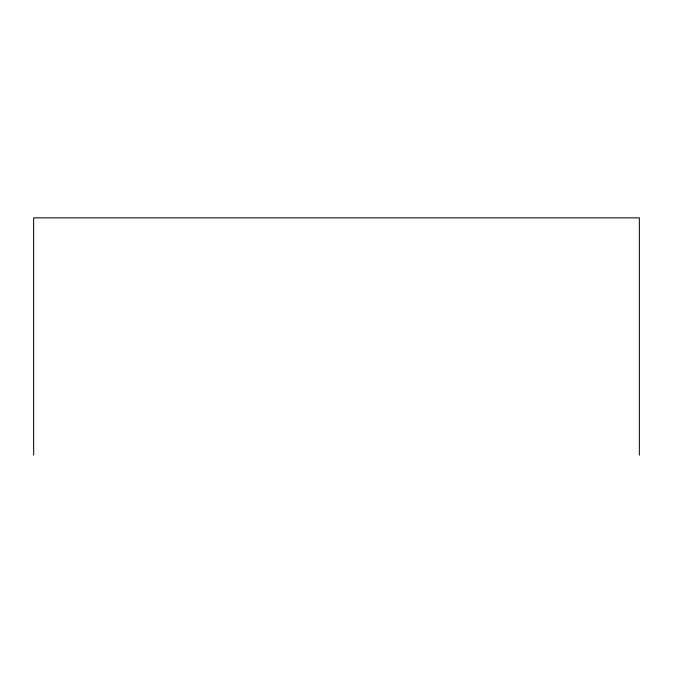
<?xml version="1.0" encoding="UTF-8"?>
<svg xmlns="http://www.w3.org/2000/svg" width="673" height="673" viewBox="0 0 673 673"><rect width="100%" height="100%" fill="white"/><g stroke="black" fill="none" stroke-linecap="round" stroke-linejoin="round"><path stroke-width="1.01" d="M639.35 455.15L639.35 217.85L33.65 217.85L33.65 455.15"/></g></svg>
